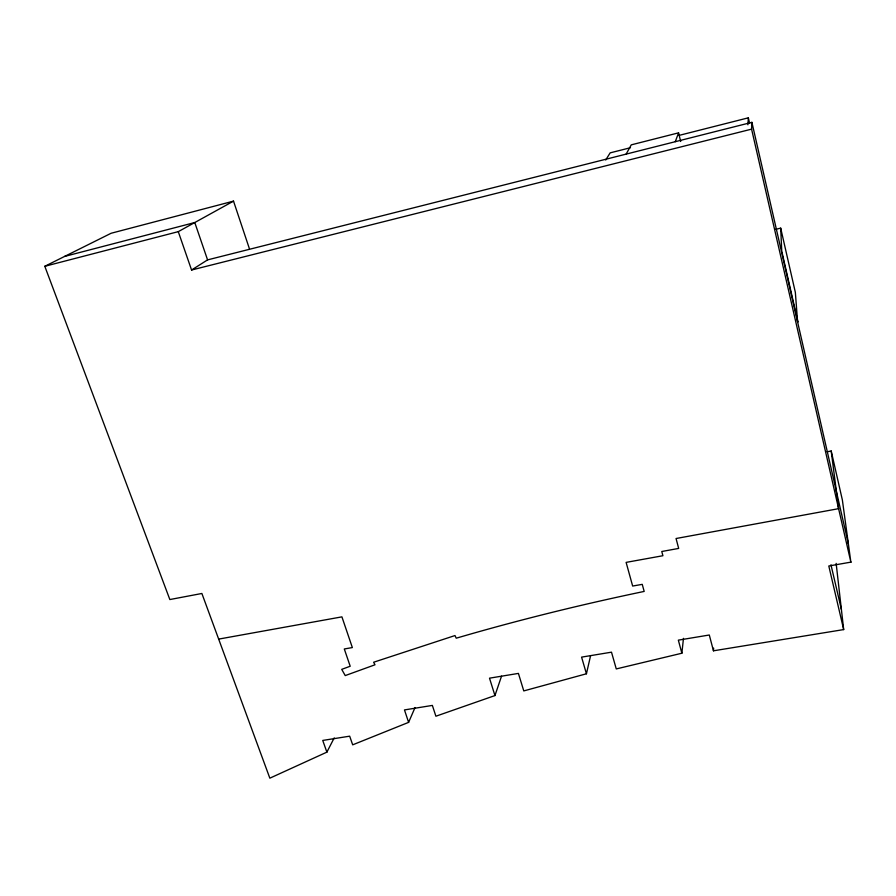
<?xml version="1.0" encoding="UTF-8"?>
<svg xmlns="http://www.w3.org/2000/svg" width="896" height="896" viewBox="0 0 896 896"><rect width="100%" height="100%" fill="white"/><g stroke="black" fill="none" stroke-linecap="round" stroke-linejoin="round"><path stroke-width="1.34" d="M827.109 451.786L831.197 450.99L842.363 499.957L850.864 562.139L751.587 129.147L751.901 122.338L207.57 259.885L191.565 270.01L178.282 231.65L233.52 201.13L249.458 248.886M747.902 124.779L748.35 117.824L679.246 135.352M836.147 563.382L843.685 629.586L713.462 650.81L713.63 648.11M326.906 752.214L322.739 740.432L349.675 736.176L352.688 744.834L408.61 722.366L404.466 709.923L432.365 705.421L435.893 716.218L494.95 695.565L489.507 678.171L518.414 673.411L523.779 690.917L586.432 673.781L581.582 657.126L611.498 652.176L616.269 668.931L681.867 653.229L683.469 638.355M586.432 673.781L590.542 655.861M494.95 695.565L501.536 676.166M675.282 141.702L678.574 132.843L631.254 144.861L626.136 154.123M408.61 722.366L415.05 707.538M334.219 737.901L326.872 752.147L269.842 778.176L201.88 593.477L169.848 599.547L44.8 266.291L111.115 233.262L233.52 201.13M605.718 160.003L610.154 152.869L630.47 147.717M64.568 256.435L194.779 222.533L207.57 259.885M44.8 266.291L178.282 231.65M191.565 270.01L751.587 129.147M775.41 229.376L780.696 228.144L795.346 292.354L797.608 322.022M781.85 253.187L780.696 228.144M218.669 639.106L341.914 616.862L352.352 647.573L344.299 648.973L350.202 666.243L341.723 669.357L345.229 675.584L374.987 664.787L373.632 662.234L454.989 635.555L456.232 638.187L471.15 633.886A2133.891 1190.806 9 0 1 644.179 591.427L642.242 584.36L632.654 586.051L626.114 562.386L662.906 555.722L661.774 551.499L678.675 548.419L676.054 538.518L838.611 508.67L831.197 450.99M851.2 562.083L828.8 565.992L843.685 629.586M681.867 653.229L678.339 640.147L709.296 635.006L713.462 650.81M678.574 132.843L680.68 141.478M830.962 564.794L841.389 609.426M748.35 117.824L749.582 123.211M782.197 253.109L797.944 321.955M751.901 122.338L848.333 543.558"/></g></svg>
